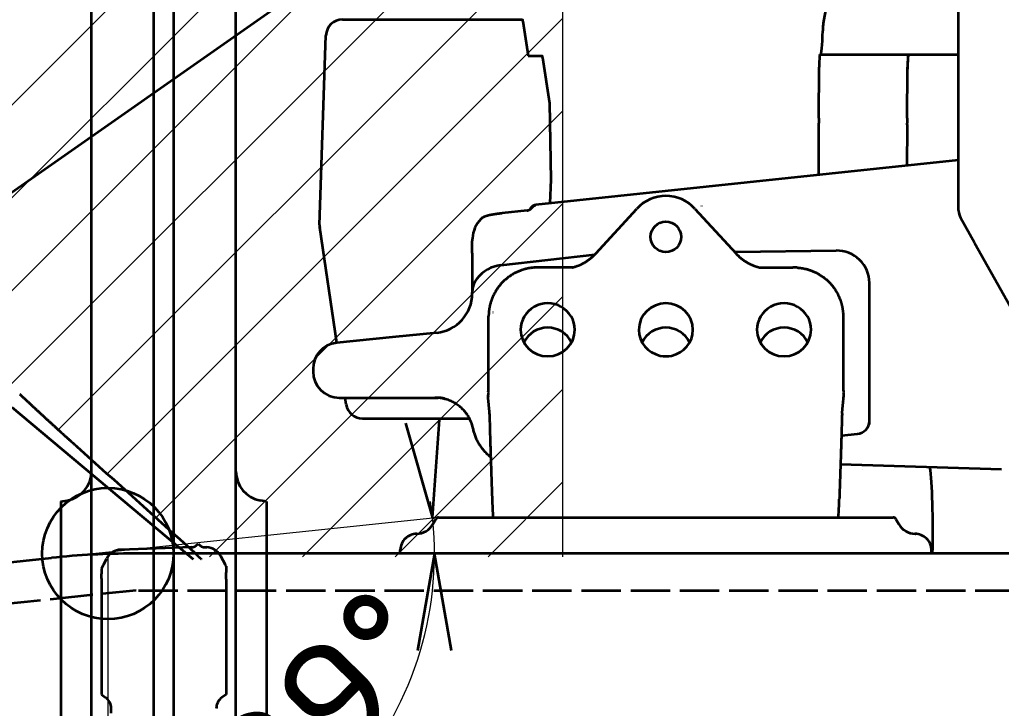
# Model space of a CAD drawing. Header units: millimetres. Extents: x 120 to 10915, y 515 to 8014.
# Drawn here: x 2928.1 to 3227.2, y 1828.8 to 2038.8 of the extents above; entities that cross this region are included whole.
import ezdxf
from ezdxf.enums import TextEntityAlignment as Align

# ---------------------------------------------------------------- set-up
doc = ezdxf.new("R2010")
doc.units = ezdxf.units.MM
doc.linetypes.add('DASHED', pattern=[15, 12, -3])
doc.layers.get('0').update_dxf_attribs({"lineweight": 13})
for name, color, linetype, lineweight in [('201_Dimensions', 7, 'Continuous', 13), ('202_Information', 7, 'Continuous', 13), ('205_Chassis_top_view', 7, 'Continuous', 13), ('214_BWA_holes_right_side_view', 7, 'Continuous', 13)]:
    doc.layers.add(name, color=color, linetype=linetype, lineweight=lineweight)
doc.styles.get("Standard").update_dxf_attribs({"font": 'isocp.shx'})

# ---------------------------------------------------------------- blocks, each defined once
blk = doc.blocks.new('PREL')
at = {"layer": '202_Information', "color": 1, "lineweight": 35}
blk.add_line((2702.740803, -339.925667), (3399.02004, 147.614304), dxfattribs=at)
blk = doc.blocks.new('3253338_1')
at = {"layer": '205_Chassis_top_view', "color": 3, "lineweight": 35}
for p, q in [((2925.72, -249.35), (2943.98, -264.67)), ((2943.98, -264.67), (2980.93, -295.67))]:
    blk.add_line(p, q, dxfattribs=at)
blk.add_lwpolyline([(2981.43, -293.81, 0.001375), (2945.65, -261.48)], format="xyb", dxfattribs=at)
blk.add_lwpolyline([(2981.43, -293.81, 0.001375), (2945.65, -261.48)], format="xyb", dxfattribs=at)
for points, knots in [([(2928.1, -245.38), (2930.31, -247.46), (2932.54, -249.54), (2934.71, -251.54), (2937.57, -254.17), (2940.38, -256.72), (2941.01, -257.3), (2942.36, -258.52), (2943.69, -259.73), (2944.35, -260.31), (2945, -260.9), (2945.65, -261.49)], [0, 0, 0, 0, 0, 0, 23.95297, 23.95297, 23.95297, 31.855964, 31.855964, 31.855964, 39.435077, 39.435077, 39.435077, 39.435077, 39.435077, 39.435077]), ([(2928.1, -245.38), (2930.31, -247.46), (2932.54, -249.54), (2934.71, -251.54), (2937.57, -254.17), (2940.38, -256.72), (2941.01, -257.3), (2942.36, -258.52), (2943.69, -259.73), (2944.35, -260.31), (2945, -260.9), (2945.65, -261.49)], [0, 0, 0, 0, 0, 0, 23.95297, 23.95297, 23.95297, 31.855964, 31.855964, 31.855964, 39.435078, 39.435078, 39.435078, 39.435078, 39.435078, 39.435078]), ([(2981.43, -293.81), (2981.56, -293.93), (2981.68, -294.05), (2981.82, -294.18), (2982.01, -294.36), (2982.21, -294.54), (2982.27, -294.6), (2982.37, -294.7), (2982.47, -294.79), (2982.49, -294.82), (2982.56, -294.87), (2982.62, -294.93), (2982.65, -294.96), (2982.71, -295.02), (2982.77, -295.08), (2982.81, -295.11), (2982.94, -295.24), (2983.08, -295.37), (2983.18, -295.47), (2983.29, -295.57), (2983.4, -295.67)], [0, 0, 0, 0, 0, 0, 1.471138, 1.471138, 1.471138, 2.213582, 2.213582, 2.213582, 2.591049, 2.591049, 2.591049, 2.962276, 2.962276, 2.962276, 3.333443, 3.333443, 3.333443, 4.573118, 4.573118, 4.573118, 4.573118, 4.573118, 4.573118])]:
    blk.add_open_spline(points, degree=5, knots=knots, dxfattribs=at)
blk = doc.blocks.new('BLOCK78')
at = {"layer": '205_Chassis_top_view', "color": 2, "lineweight": 18}
for p, q in [((2895.307861, -187.677689), (3093.547119, 10.561434)), ((2902.049316, -209.220444), (3093.547119, -17.722837)), ((2912.208496, -227.345535), (3093.547119, -46.007107)), ((2925.166504, -242.671799), (3093.547119, -74.291382)), ((2939.875977, -256.246735), (3093.547119, -102.575653)), ((2954.736084, -269.670776), (3093.547119, -130.859924)), ((2969.600098, -283.091064), (3093.547119, -159.144196)), ((2985.975586, -295), (3093.547119, -187.428467)), ((3014.259766, -295), (3093.547119, -215.712738)), ((3042.543945, -295), (3093.547119, -243.997009)), ((3070.828369, -295), (3093.547119, -272.281281))]:
    blk.add_line(p, q, dxfattribs=at)
blk = doc.blocks.new('3239766_1')
at = {"layer": '205_Chassis_top_view', "color": 2, "lineweight": 18}
blk.add_line((3093.547, 295), (3093.547, -295), dxfattribs=at)
at = {"layer": '205_Chassis_top_view', "lineweight": 0}
blk.add_blockref('BLOCK78', (0, 0), dxfattribs=at)
blk = doc.blocks.new('BLOCK79')
at = {"layer": '214_BWA_holes_right_side_view', "color": 2, "lineweight": 18}
blk.add_line((2937.807861, -295.309631), (3055.91748, -282.920197), dxfattribs=at)
at = {"layer": '214_BWA_holes_right_side_view', "color": 2, "lineweight": 35}
for points in [[(3045.665283, -254.289322), (3053.928467, -283.128876), (3056.027344, -253.202362)], [(3059.706543, -323.54422), (3054.49707, -294), (3049.287598, -323.54422)]]:
    blk.add_lwpolyline(points, dxfattribs=at)
at = {"layer": '214_BWA_holes_right_side_view', "color": 2, "lineweight": 18}
blk.add_arc((2950.29248, -294), 104.204498, 273.043011, 8.737489, dxfattribs=at)
blk.add_text('%%d', height=35, rotation=45.680619, dxfattribs=at).set_placement((3047.356934, -339.45755))
at = {"layer": '214_BWA_holes_right_side_view', "color": 2, "lineweight": 18, "width": 0.875003}
blk.add_text('5.99', height=35, rotation=45.680526, dxfattribs=at).set_placement((2980.11084, -408.320343), (3047.356934, -339.45755), align=Align.FIT)
blk = doc.blocks.new('3068668')
at = {"layer": '205_Chassis_top_view', "color": 2, "lineweight": 35}
blk.add_circle((2955, -294), 20, dxfattribs=at)
at = {"layer": '205_Chassis_top_view', "color": 1, "lineweight": 5}
blk.add_point((2955, -294), dxfattribs=at)
at = {"layer": '214_BWA_holes_right_side_view', "lineweight": 0}
blk.add_blockref('BLOCK79', (0, 0), dxfattribs=at)
blk = doc.blocks.new('3068684_1')
at = {"layer": '205_Chassis_top_view', "color": 3, "lineweight": 35}
for p, q in [((2044.878712, -388.975586), (2937.807775, -295.309619)), ((4055, -294), (2962.845784, -294))]:
    blk.add_line(p, q, dxfattribs=at)
blk.add_arc((2962.845784, -534), 240, 90, 95.98828, dxfattribs=at)
blk = doc.blocks.new('3254123_1')
at = {"layer": '205_Chassis_top_view', "color": 4, "linetype": 'DASHED', "lineweight": 35}
for p, q in [((2042.412384, -402.375549), (2938.425964, -307.769714)), ((2938.425964, -307.769714), (2963.621839, -305.109401)), ((4056.279663, -305.371765), (2964.125447, -305.371765))]:
    blk.add_line(p, q, dxfattribs=at)
blk = doc.blocks.new('3069642_1')
at = {"layer": '205_Chassis_top_view', "color": 3, "lineweight": 35}
for p, q in [((2980.57, -292.07), (2958.88, -292.82)), ((2981.78, -291.6), (2982.5, -291)), ((2982.5, -291), (2983.22, -291.6)), ((2984.43, -292.07), (2985.12, -292.09)), ((2953.72, -297.2), (2954.64, -295.47)), ((2990.78, -297.41), (2989.36, -294.74)), ((2953.53, -297.56), (2953, -298.56)), ((2953, -298.56), (2953, -299.46)), ((2953.72, -297.2), (2953.53, -297.56)), ((2990.84, -297.53), (2990.78, -297.41)), ((2991, -297.83), (2990.84, -297.53)), ((2991, -297.83), (2991, -299.39)), ((2953, -299.46), (2953, -300.13)), ((2953, -301.64), (2953, -300.13)), ((2953, -301.64), (2953, -310.37)), ((2991, -299.39), (2991, -299.81)), ((2991, -301.83), (2991, -299.81)), ((2991, -301.83), (2991, -337)), ((2953, -310.37), (2953, -337)), ((2953, -337), (2954.26, -337.88)), ((2953, -337), (2954.26, -337.88)), ((2954.26, -337.89), (2954.26, -337.88)), ((2954.28, -337.89), (2954.26, -337.88)), ((2991, -337), (2989.71, -337.91)), ((2991, -337), (2989.71, -337.91)), ((2956, -342.68), (2956, -341.18))]:
    blk.add_line(p, q, dxfattribs=at)
for centre, radius, start, end in [((2959.06, -297.82), 5, 92, 152), ((2980.5, -290.07), 2, 272, 310), ((2984.5, -290.07), 2, 230, 268), ((2984.94, -297.09), 5, 28, 88), ((2952, -341.18), 4, 0, 55.5153), ((2992, -341.18), 4, 124.9704, 180)]:
    blk.add_arc(centre, radius, start, end, dxfattribs=at)
blk = doc.blocks.new('3071326_1')
at = {"layer": '205_Chassis_top_view', "color": 3, "lineweight": 35}
for p, q in [((2950, -400.52), (2950, 0)), ((2968.94, -379), (2968.94, 0)), ((2975.06, -379), (2975.06, 0)), ((2994, -400.52), (2994, 0)), ((2940.66, -278.13), (2942.56, -277.79)), ((2940.66, -278.13), (2940.66, -373.34)), ((3003.34, -278.13), (3001.44, -277.79)), ((3003.34, -278.13), (3003.34, -373.34))]:
    blk.add_line(p, q, dxfattribs=at)
for centre, start, end in [((2941, -268.93), 280, 359.8464), ((3003, -268.93), 180.1536, 260)]:
    blk.add_arc(centre, 9, start, end, dxfattribs=at)
blk = doc.blocks.new('3135191_1')
at = {"layer": '205_Chassis_top_view', "color": 3, "lineweight": 35}
for p, q in [((3214.19, -189.44), (3214.19, -53.31)), ((3173.84, -127.4), (3172.97, -132.35)), ((3026.43, -131.25), (3081.29, -131.25)), ((3081.45, -131.73), (3083.03, -142.29)), ((3019.47, -193.75), (3021.44, -136.08)), ((3083.03, -142.29), (3087.28, -142.29)), ((3087.43, -142.78), (3089.52, -156.68)), ((3199, -142), (3172.06, -142)), ((3214.19, -142), (3199, -142)), ((3171.61, -161.24), (3171.68, -145.69)), ((3198.54, -161.24), (3198.61, -146.32)), ((3198.61, -146.32), (3198.61, -145.69)), ((3089.52, -156.68), (3089.9, -180.1)), ((3171.59, -178.53), (3171.64, -164.05)), ((3198.53, -175.68), (3198.57, -164.05)), ((3085.38, -187.65), (3214.19, -174.02)), ((3089.9, -180.1), (3089.67, -187.19)), ((3136, -188.07), (3136, -188.03)), ((3082.7, -189.42), (3075.17, -190.29)), ((3103.62, -202.56), (3116.16, -188.87)), ((3114, -189.33), (3114, -189.31)), ((3133.84, -188.87), (3146.38, -202.56)), ((3219.07, -199.33), (3214.77, -191.67)), ((3024.79, -229.76), (3019.52, -194.66)), ((3066.83, -194.71), (3066.84, -194.69)), ((3066, -198.77), (3066, -198.7)), ((3066, -202.44), (3066, -198.77)), ((3219.07, -199.33), (3236.98, -231.27)), ((3066, -202.44), (3066, -214.47)), ((3074.72, -206.12), (3103.33, -202.86)), ((3146.14, -202.06), (3176.86, -201.65)), ((3187, -253.58), (3187, -211.43)), ((3066, -215.43), (3066, -214.47)), ((3072.33, -220.49), (3072.32, -220.5)), ((3071, -221.7), (3071, -221.68)), ((3071, -221.76), (3071, -221.7)), ((3071, -226.44), (3071, -221.76)), ((3179, -221.68), (3179, -221.7)), ((3179, -221.7), (3179, -221.76)), ((3179, -221.76), (3179, -226.44)), ((3055.21, -226.69), (3041.7, -228.06)), ((3071, -226.94), (3071, -226.44)), ((3071, -230.55), (3071, -226.94)), ((3179, -226.44), (3179, -226.94)), ((3179, -226.94), (3179, -230.55)), ((3041.7, -228.06), (3024.7, -229.77)), ((3071, -236.62), (3071, -230.55)), ((3179, -230.55), (3179, -236.62)), ((3017.5, -237.73), (3017.5, -238.5)), ((3071, -241.07), (3071, -236.62)), ((3179, -236.62), (3179, -241.07)), ((3071, -243.59), (3071, -241.07)), ((3179, -241.07), (3179, -243.59)), ((3178.99, -243.28), (3179, -243.52)), ((3025.5, -246.5), (3042.5, -246.5)), ((3027.61, -248.55), (3027.3, -246.5)), ((3042.5, -246.5), (3055.57, -246.5)), ((3032.56, -252.81), (3065.18, -252.81)), ((3187, -254.62), (3187, -253.58)), ((3178.49, -257.96), (3183.37, -257.51)), ((3178.2, -266.73), (3227.22, -268.32)), ((3185, -268.31), (3185, -268.29)), ((3054.04, -285), (3054.9, -283.5)), ((3055.77, -283), (3055.81, -283)), ((3055.81, -283), (3056.54, -283)), ((3056.54, -283), (3058.57, -283)), ((3058.57, -283), (3060.06, -283)), ((3060.06, -283), (3089.93, -283)), ((3072.42, -283), (3072.4, -282.73)), ((3089.93, -283), (3094.97, -283)), ((3094.97, -283), (3100.75, -283)), ((3100.75, -283), (3113.53, -283)), ((3113.53, -283), (3136.47, -283)), ((3136.47, -283), (3149.25, -283)), ((3149.25, -283), (3155.03, -283)), ((3155.03, -283), (3160.07, -283)), ((3160.07, -283), (3189.94, -283)), ((3177.58, -283), (3177.6, -282.73)), ((3189.94, -283), (3191.43, -283)), ((3191.43, -283), (3193.46, -283)), ((3193.46, -283), (3194.19, -283)), ((3194.19, -283), (3194.23, -283)), ((3195.1, -283.5), (3195.96, -285)), ((3045.62, -289.37), (3045.6, -289.38)), ((3048.87, -288), (3048.99, -288)), ((3049.05, -288), (3048.87, -288)), ((3201.13, -288), (3200.95, -288)), ((3201.01, -288), (3201.13, -288)), ((3204.38, -289.37), (3204.4, -289.38)), ((3044.02, -294), (3044.06, -292.83)), ((3044.06, -292.83), (3044.06, -292.82)), ((3205.94, -292.82), (3205.94, -292.83))]:
    blk.add_line(p, q, dxfattribs=at)
blk.add_circle((3125, -197.48), 4.65, dxfattribs=at)
for centre, radius, start, end in [((3026.43, -136.25), 5, 90, 178.0481), ((3125, -196.97), 11.99, 42.4872, 137.5128), ((3218.74, -189.44), 4.55, 179.9819, 209.3036), ((3024.47, -193.92), 5, 178.0481, 188.5309), ((3075.73, -198.69), 9.75, 136.9416, 155.748), ((3076.01, -198.7), 10, 156.5073, 174.94), ((3076, -198.7), 10, 174.9408, 179.9998), ((3086.41, -228.69), 21.9, 90.1617, 93.956), ((3163.59, -228.69), 21.9, 86.0443, 89.8383), ((3054, -214.75), 12, 275.7652, 0), ((3025.5, -237.73), 8, 95.7652, 180), ((3125, -225.42), 8.45, 258.1518, 281.8503), ((3025.5, -238.5), 8, 180, 270), ((3076.15, -245.73), 5.35, 170.5733, 184.7773), ((3061.06, -243.24), 9.94, 350.6818, 358.4149), ((3188.94, -243.24), 9.94, 181.5851, 189.3182), ((3173.85, -245.73), 5.35, 355.2227, 9.4267), ((3032.56, -247.81), 5, 188.5309, 270), ((3039.2, -253.74), 32.19, 2.1244, 4.2569), ((2937.44, -257.39), 134.01, 1.5235, 2.0709), ((3312.56, -257.39), 134.01, 177.9291, 178.4765), ((3210.8, -253.74), 32.19, 175.7431, 177.8756), ((3054.83, -258.25), 11.7, 11.4971, 18.9759), ((3055.77, -284), 1, 90, 150), ((3194.23, -284), 1, 30, 90), ((3048.84, -282), 6, 271.974, 330), ((3201.16, -282), 6, 210, 268.026), ((3049.12, -293.02), 5.06, 134.012, 177.7079), ((3049.08, -293.06), 5.06, 89.7676, 133.1853), ((3200.92, -293.06), 5.06, 46.8147, 90.2324), ((3200.88, -293.02), 5.06, 348.8655, 45.988)]:
    blk.add_arc(centre, radius, start, end, dxfattribs=at)
for centre, major_axis, ratio, start_param, end_param in [((3081.29, -136.25), (0, -5), 0.071497, 2.697081, 3.141593), ((3173.07, -136.05), (0, -3.99), 0.071497, 3.527426, 4.368757), ((3172.06, -131), (0, -11), 0.071497, 6.283182, 7.510303), ((3087.28, -147.29), (0, -5), 0.071497, 2.697081, 3.141593), ((3171.96, -145.93), (0, -3.99), 0.071497, 3.141616, 4.652863), ((3171.96, -145.93), (0, -3.99), 0.071497, 3.048209, 3.141616), ((3172.06, -131), (0, -11), 0.071497, 6.190337, 6.283178), ((3198.9, -145.93), (0, -3.99), 0.071497, 3.322255, 4.652863), ((3198.96, -146.98), (0, -4.99), 0.071497, 3.194644, 4.578169), ((3171.9, -161.48), (0, -4), 0.071497, 4.652229, 5.064392), ((3198.83, -161.48), (0, -4), 0.071497, 4.652229, 5.064392), ((3171.43, -163.89), (0, -3.01), 0.071497, 1.520655, 1.922225), ((3198.36, -163.89), (0, -3.01), 0.071497, 1.520655, 1.922225), ((3146, -192.28), (10, 0), 0.978148, 4.705152, 4.726148), ((3177, -211.43), (10, 0), 0.978148, 0, 1.584555), ((3075.95, -216.49), (10.68, 0.01), 0.978033, 1.685744, 2.496051), ((3089, -225.79), (8.25, 0), 0.978148, 0, 3.141593), ((3125, -225.79), (-8.25, 0), 0.978148, 4.712389, 6.283146), ((3125, -225.79), (-8.25, 0), 0.978148, 3.141632, 4.712389), ((3161, -225.79), (8.25, 0), 0.978148, 0, 3.141593), ((3089, -225.79), (8.25, 0), 0.978148, 3.141593, 6.283185), ((3089, -232.96), (-8, 0), 0.978148, 3.57912, 5.845658), ((3125, -225.79), (-8.25, 0), 0.978148, 6.283146, 7.642189), ((3125, -232.96), (-8, 0), 0.978148, 3.579058, 5.845714), ((3125, -225.79), (-8.25, 0), 0.978148, 1.782589, 3.141632), ((3161, -225.79), (8.25, 0), 0.978148, 3.141593, 6.283185), ((3161, -232.96), (-8, 0), 0.978148, 3.57912, 5.845658), ((3183, -253.58), (4, 0), 0.986361, 4.805431, 6.283185), ((3204.8, -287.26), (0, -21.73), 0.071487, 1.255612, 2.700038)]:
    blk.add_ellipse(centre, major_axis=major_axis, ratio=ratio, start_param=start_param, end_param=end_param, dxfattribs=at)
for points, degree, knots in [([(3082.7, -189.42), (3082.73, -189.41), (3082.79, -189.41), (3082.87, -189.39), (3082.96, -189.37), (3083.04, -189.35), (3083.12, -189.33), (3083.2, -189.3), (3083.28, -189.27), (3083.35, -189.24), (3083.42, -189.21), (3083.49, -189.18), (3083.56, -189.15), (3083.62, -189.11), (3083.67, -189.08), (3083.73, -189.04), (3083.78, -189.01), (3083.83, -188.97), (3083.87, -188.94), (3083.91, -188.91), (3083.95, -188.88), (3083.98, -188.85), (3084.02, -188.82), (3084.04, -188.79), (3084.07, -188.76), (3084.1, -188.74), (3084.12, -188.71), (3084.14, -188.69), (3084.16, -188.67), (3084.17, -188.65), (3084.19, -188.63), (3084.21, -188.61), (3084.22, -188.59), (3084.24, -188.56), (3084.27, -188.52), (3084.3, -188.48), (3084.34, -188.44), (3084.38, -188.39), (3084.44, -188.33), (3084.51, -188.24), (3084.62, -188.15), (3084.75, -188.05), (3084.9, -187.95), (3085.05, -187.87), (3085.2, -187.81), (3085.31, -187.77), (3085.36, -187.76)], 3, [0, 0, 0, 0, 0.089221, 0.177774, 0.265416, 0.351903, 0.437043, 0.520576, 0.602283, 0.681955, 0.759489, 0.834627, 0.907201, 0.977066, 1.044243, 1.108494, 1.169894, 1.22821, 1.283602, 1.335819, 1.385184, 1.431363, 1.474886, 1.515273, 1.553081, 1.588296, 1.6211, 1.651677, 1.680278, 1.707211, 1.732867, 1.75775, 1.78254, 1.808544, 1.856281, 1.921647, 1.968522, 2.030126, 2.112327, 2.217684, 2.368595, 2.536373, 2.711883, 2.891714, 3.053779, 3.217139, 3.217139, 3.217139, 3.217139]), ([(3083.65, -189.09), (3083.66, -189.06), (3083.68, -188.99), (3083.72, -188.88), (3083.79, -188.75), (3083.88, -188.58), (3084.02, -188.38), (3084.21, -188.18), (3084.42, -188.01), (3084.64, -187.87), (3084.88, -187.76), (3085.12, -187.68), (3085.29, -187.66), (3085.38, -187.65)], 3, [0, 0, 0, 0, 0.099128, 0.214862, 0.350441, 0.550247, 0.804991, 1.075561, 1.359187, 1.615339, 1.872059, 2.130308, 2.389538, 2.389538, 2.389538, 2.389538]), ([(3075.17, -190.29), (3075.12, -190.29), (3075.03, -190.3), (3074.89, -190.32), (3074.75, -190.34), (3074.61, -190.35), (3074.47, -190.37), (3074.33, -190.39), (3074.19, -190.41), (3074.05, -190.42), (3073.9, -190.44), (3073.76, -190.46), (3073.62, -190.48), (3073.47, -190.5), (3073.32, -190.52), (3073.17, -190.54), (3073.02, -190.57), (3072.87, -190.59), (3072.72, -190.61), (3072.56, -190.64), (3072.41, -190.66), (3072.25, -190.69), (3072.09, -190.72), (3071.93, -190.75), (3071.76, -190.78), (3071.6, -190.81), (3071.43, -190.84), (3071.26, -190.88), (3071.09, -190.92), (3070.92, -190.95), (3070.75, -191), (3070.58, -191.04), (3070.41, -191.09), (3070.26, -191.13), (3070.08, -191.19), (3069.86, -191.26), (3069.59, -191.37), (3069.32, -191.49), (3069.06, -191.65), (3068.82, -191.83), (3068.67, -191.96), (3068.61, -192.04)], 3, [0, 0, 0, 0, 0.139724, 0.279535, 0.419532, 0.559843, 0.700586, 0.84189, 0.983887, 1.126693, 1.270467, 1.415294, 1.561306, 1.708609, 1.857302, 2.007476, 2.159211, 2.312583, 2.467724, 2.624642, 2.78339, 2.944002, 3.106498, 3.270875, 3.437114, 3.605164, 3.775551, 3.947573, 4.121099, 4.29599, 4.472116, 4.649277, 4.82735, 5.006307, 5.12149, 5.400223, 5.685006, 5.982532, 6.297284, 6.590391, 6.890637, 6.890637, 6.890637, 6.890637]), ([(3096.46, -206.77), (3096.52, -206.76), (3096.65, -206.73), (3096.85, -206.69), (3097.04, -206.64), (3097.23, -206.59), (3097.41, -206.53), (3097.6, -206.48), (3097.79, -206.41), (3097.98, -206.34), (3098.18, -206.27), (3098.39, -206.19), (3098.57, -206.12), (3098.76, -206.04), (3098.95, -205.95), (3099.17, -205.85), (3099.4, -205.74), (3099.62, -205.63), (3099.84, -205.51), (3100.06, -205.39), (3100.28, -205.27), (3100.5, -205.13), (3100.71, -205), (3100.93, -204.86), (3101.14, -204.72), (3101.34, -204.57), (3101.55, -204.43), (3101.75, -204.27), (3101.95, -204.12), (3102.15, -203.96), (3102.34, -203.79), (3102.53, -203.63), (3102.72, -203.46), (3102.91, -203.28), (3103.09, -203.11), (3103.27, -202.93), (3103.44, -202.75), (3103.56, -202.62), (3103.61, -202.56)], 3, [0.000009, 0.000009, 0.000009, 0.000009, 0.191511, 0.391651, 0.608748, 0.790304, 0.979387, 1.174719, 1.376882, 1.585002, 1.797889, 2.016339, 2.242402, 2.394055, 2.629963, 2.874486, 3.121355, 3.370398, 3.621206, 3.873479, 4.126916, 4.381307, 4.635469, 4.890017, 5.144247, 5.396885, 5.647912, 5.901518, 6.15548, 6.410218, 6.664433, 6.918696, 7.172762, 7.426555, 7.680049, 7.933062, 8.185423, 8.436751, 8.436751, 8.436751, 8.436751]), ([(3146.38, -202.56), (3146.44, -202.62), (3146.55, -202.74), (3146.73, -202.92), (3146.91, -203.1), (3147.09, -203.28), (3147.28, -203.45), (3147.46, -203.62), (3147.66, -203.79), (3147.85, -203.96), (3148.05, -204.12), (3148.25, -204.27), (3148.46, -204.43), (3148.67, -204.58), (3148.88, -204.73), (3149.09, -204.87), (3149.31, -205.01), (3149.53, -205.15), (3149.75, -205.28), (3149.98, -205.41), (3150.21, -205.54), (3150.43, -205.65), (3150.66, -205.77), (3150.89, -205.88), (3151.12, -205.98), (3151.34, -206.08), (3151.57, -206.17), (3151.78, -206.26), (3152, -206.33), (3152.21, -206.41), (3152.41, -206.48), (3152.61, -206.54), (3152.81, -206.59), (3153, -206.65), (3153.19, -206.69), (3153.37, -206.74), (3153.49, -206.76), (3153.56, -206.77)], 3, [0, 0, 0, 0, 0.252865, 0.505773, 0.758986, 1.012621, 1.266596, 1.521243, 1.776176, 2.031703, 2.287631, 2.544066, 2.800819, 3.057998, 3.315306, 3.572965, 3.830298, 4.086464, 4.349353, 4.610436, 4.870204, 5.128333, 5.384487, 5.638232, 5.889309, 6.135027, 6.372978, 6.606299, 6.834718, 7.057559, 7.274139, 7.48379, 7.685623, 7.882415, 8.083798, 8.2694, 8.45373, 8.45373, 8.45373, 8.45373]), ([(3084.9, -206.84), (3084.74, -206.85), (3084.43, -206.88), (3083.95, -206.93), (3083.48, -207.01), (3083.04, -207.09), (3082.65, -207.17), (3082.3, -207.25), (3081.95, -207.34), (3081.63, -207.44), (3081.33, -207.53), (3080.98, -207.65), (3080.56, -207.8), (3080.07, -208), (3079.58, -208.22), (3079.09, -208.45), (3078.61, -208.71), (3078.14, -208.99), (3077.67, -209.29), (3077.2, -209.61), (3076.75, -209.95), (3076.31, -210.31), (3075.87, -210.68), (3075.52, -211.02), (3075.25, -211.29), (3075.04, -211.5), (3074.85, -211.72), (3074.65, -211.94), (3074.46, -212.16), (3074.27, -212.39), (3074.09, -212.62), (3073.91, -212.86), (3073.74, -213.1), (3073.57, -213.34), (3073.4, -213.59), (3073.24, -213.84), (3073.09, -214.09), (3072.94, -214.35), (3072.79, -214.61), (3072.65, -214.88), (3072.52, -215.14), (3072.39, -215.41), (3072.27, -215.69), (3072.15, -215.96), (3072.04, -216.24), (3071.93, -216.52), (3071.83, -216.8), (3071.73, -217.08), (3071.64, -217.36), (3071.56, -217.65), (3071.48, -217.93), (3071.41, -218.22), (3071.34, -218.51), (3071.28, -218.8), (3071.23, -219.09), (3071.18, -219.38), (3071.14, -219.67), (3071.1, -219.95), (3071.07, -220.24), (3071.04, -220.53), (3071.02, -220.82), (3071.01, -221.1), (3071, -221.39), (3071, -221.58), (3071, -221.68)], 3, [0, 0, 0, 0, 0.4701, 0.945955, 1.428883, 1.917881, 2.272523, 2.630164, 2.991239, 3.355258, 3.646164, 3.938912, 4.460588, 4.988066, 5.522266, 6.061616, 6.607952, 7.159305, 7.715861, 8.27755, 8.844853, 9.416659, 9.992296, 10.571486, 10.863074, 11.155342, 11.448402, 11.742059, 12.036389, 12.331241, 12.626566, 12.922312, 13.219383, 13.516774, 13.814433, 14.112309, 14.410454, 14.70872, 15.007061, 15.305429, 15.604508, 15.903525, 16.202433, 16.501181, 16.799766, 17.098095, 17.39612, 17.693791, 17.991521, 18.288806, 18.58562, 18.88194, 19.17774, 19.472993, 19.76767, 20.061738, 20.35259, 20.642779, 20.932269, 21.221026, 21.509064, 21.796299, 22.082694, 22.368212, 22.368212, 22.368212, 22.368212]), ([(3096.46, -206.77), (3096.26, -206.77), (3095.68, -206.77), (3094.72, -206.77), (3093.54, -206.78), (3092.3, -206.78), (3090.97, -206.78), (3089.54, -206.78), (3087.99, -206.78), (3086.91, -206.79), (3086.35, -206.79)], 3, [9.362663, 9.362663, 9.362663, 9.362663, 9.965997, 11.083121, 12.255219, 13.495369, 14.816583, 16.236335, 17.778684, 19.472966, 19.472966, 19.472966, 19.472966]), ([(3153.56, -206.77), (3153.75, -206.77), (3154.32, -206.77), (3155.28, -206.77), (3156.46, -206.78), (3157.7, -206.78), (3159.03, -206.78), (3160.46, -206.78), (3162.01, -206.78), (3163.09, -206.79), (3163.65, -206.79)], 3, [9.374643, 9.374643, 9.374643, 9.374643, 9.965531, 11.08266, 12.254765, 13.494921, 14.816142, 16.235902, 17.77826, 19.472552, 19.472552, 19.472552, 19.472552]), ([(3165.1, -206.84), (3165.26, -206.85), (3165.57, -206.88), (3166.05, -206.93), (3166.52, -207.01), (3166.96, -207.09), (3167.35, -207.17), (3167.7, -207.25), (3168.05, -207.34), (3168.37, -207.44), (3168.67, -207.53), (3169.02, -207.65), (3169.44, -207.8), (3169.93, -208), (3170.42, -208.22), (3170.91, -208.45), (3171.39, -208.71), (3171.86, -208.99), (3172.33, -209.29), (3172.8, -209.61), (3173.25, -209.95), (3173.69, -210.31), (3174.13, -210.68), (3174.48, -211.02), (3174.75, -211.29), (3174.96, -211.5), (3175.15, -211.72), (3175.35, -211.94), (3175.54, -212.16), (3175.73, -212.39), (3175.91, -212.62), (3176.09, -212.86), (3176.26, -213.1), (3176.43, -213.34), (3176.6, -213.59), (3176.76, -213.84), (3176.91, -214.09), (3177.06, -214.35), (3177.21, -214.61), (3177.35, -214.88), (3177.48, -215.14), (3177.61, -215.41), (3177.73, -215.69), (3177.85, -215.96), (3177.96, -216.24), (3178.07, -216.52), (3178.17, -216.8), (3178.27, -217.08), (3178.36, -217.36), (3178.44, -217.65), (3178.52, -217.93), (3178.59, -218.22), (3178.66, -218.51), (3178.72, -218.8), (3178.77, -219.09), (3178.82, -219.38), (3178.86, -219.67), (3178.9, -219.95), (3178.93, -220.24), (3178.96, -220.53), (3178.98, -220.82), (3178.99, -221.1), (3179, -221.39), (3179, -221.58), (3179, -221.68)], 3, [0, 0, 0, 0, 0.469629, 0.945813, 1.428739, 1.917735, 2.272377, 2.630018, 2.991093, 3.355112, 3.646018, 3.938766, 4.460442, 4.98792, 5.52212, 6.06147, 6.607805, 7.159159, 7.715715, 8.277403, 8.844707, 9.416513, 9.99215, 10.57134, 10.862928, 11.155196, 11.448256, 11.741913, 12.036243, 12.331095, 12.62642, 12.922166, 13.219237, 13.516628, 13.814287, 14.112163, 14.410308, 14.708574, 15.006914, 15.305283, 15.604362, 15.903379, 16.202286, 16.501035, 16.79962, 17.097949, 17.395974, 17.693645, 17.991375, 18.28866, 18.585474, 18.881794, 19.177594, 19.472847, 19.767524, 20.061592, 20.352444, 20.642633, 20.932123, 21.22088, 21.508918, 21.796153, 22.082548, 22.368065, 22.368065, 22.368065, 22.368065]), ([(3067.41, -210.21), (3067.18, -210.52), (3066.97, -210.84), (3066.79, -211.16), (3066.47, -211.85), (3066.25, -212.54), (3066.16, -212.9), (3066.06, -213.44), (3066.02, -213.95), (3066.01, -214.13), (3066, -214.3), (3066, -214.47)], 5, [0, 0, 0, 0, 0, 0, 3.283991, 3.283991, 3.283991, 6.929641, 6.929641, 6.929641, 8.966381, 8.966381, 8.966381, 8.966381, 8.966381, 8.966381]), ([(3065.89, -254.44), (3065.86, -254.33), (3065.77, -254.08), (3065.61, -253.7), (3065.41, -253.27), (3065.19, -252.81), (3064.92, -252.33), (3064.63, -251.88), (3064.35, -251.47), (3064.03, -251.04), (3063.64, -250.58), (3063.18, -250.08), (3062.69, -249.61), (3062.18, -249.17), (3061.63, -248.75), (3061.07, -248.37), (3060.48, -248.02), (3059.88, -247.7), (3059.26, -247.42), (3058.63, -247.18), (3057.98, -246.97), (3057.32, -246.8), (3056.66, -246.67), (3055.98, -246.57), (3055.31, -246.51), (3054.85, -246.5), (3054.63, -246.5)], 3, [0, 0, 0, 0, 0.345345, 0.795003, 1.249809, 1.766279, 2.321299, 2.896229, 3.359044, 3.826861, 4.498141, 5.174317, 5.85285, 6.533104, 7.214544, 7.896184, 8.578758, 9.261484, 9.94013, 10.618894, 11.2979, 11.977006, 12.656267, 13.335611, 14.015038, 14.694565, 14.694565, 14.694565, 14.694565]), ([(3057.5, -246.75), (3057.5, -246.76), (3057.23, -246.71), (3056.69, -246.61), (3055.9, -246.5), (3054.86, -246.5), (3054.86, -246.5), (3054.86, -246.5), (3054.86, -246.5)], 5, [0, 0, 0, 0, 0, 0, 15.726114, 15.726114, 15.726114, 15.763434, 15.763434, 15.763434, 15.763434, 15.763434, 15.763434]), ([(3071.3, -251.35), (3071.29, -251.28), (3071.28, -251.15), (3071.27, -250.94), (3071.25, -250.73), (3071.23, -250.53), (3071.21, -250.32), (3071.2, -250.11), (3071.18, -249.9), (3071.16, -249.68), (3071.14, -249.47), (3071.11, -249.25), (3071.09, -249.04), (3071.07, -248.82), (3071.05, -248.6), (3071.03, -248.38), (3071.01, -248.16), (3070.99, -247.94), (3070.96, -247.72), (3070.94, -247.5), (3070.92, -247.28), (3070.9, -247.06), (3070.88, -246.84), (3070.86, -246.61), (3070.84, -246.39), (3070.83, -246.25), (3070.82, -246.17)], 3, [0, 0, 0, 0, 0.20304, 0.407983, 0.614731, 0.823184, 1.033242, 1.244805, 1.457773, 1.672045, 1.887543, 2.104146, 2.321755, 2.540269, 2.759603, 2.979644, 3.200293, 3.421453, 3.643053, 3.864967, 4.0871, 4.309355, 4.531637, 4.753852, 4.975906, 5.197706, 5.197706, 5.197706, 5.197706]), ([(3178.7, -251.35), (3178.71, -251.28), (3178.72, -251.15), (3178.73, -250.94), (3178.75, -250.73), (3178.77, -250.53), (3178.79, -250.32), (3178.8, -250.11), (3178.82, -249.9), (3178.84, -249.68), (3178.86, -249.47), (3178.89, -249.25), (3178.91, -249.04), (3178.93, -248.82), (3178.95, -248.6), (3178.97, -248.38), (3178.99, -248.16), (3179.01, -247.94), (3179.04, -247.72), (3179.06, -247.5), (3179.08, -247.28), (3179.1, -247.06), (3179.12, -246.84), (3179.14, -246.61), (3179.16, -246.39), (3179.17, -246.25), (3179.18, -246.17)], 3, [0, 0, 0, 0, 0.20304, 0.407983, 0.614731, 0.823184, 1.033242, 1.244805, 1.457773, 1.672045, 1.887543, 2.104146, 2.321755, 2.540269, 2.759603, 2.979644, 3.200293, 3.421453, 3.643053, 3.864967, 4.0871, 4.309355, 4.531637, 4.753852, 4.975906, 5.197706, 5.197706, 5.197706, 5.197706]), ([(3071.8, -266.94), (3071.8, -266.78), (3071.79, -266.48), (3071.77, -266.01), (3071.76, -265.55), (3071.74, -265.09), (3071.72, -264.63), (3071.71, -264.16), (3071.69, -263.7), (3071.68, -263.28), (3071.67, -262.9), (3071.65, -262.49), (3071.64, -262.02), (3071.62, -261.47), (3071.6, -260.92), (3071.59, -260.37), (3071.57, -259.83), (3071.55, -259.28), (3071.54, -258.73), (3071.52, -258.25), (3071.51, -257.82), (3071.5, -257.45), (3071.49, -257.08), (3071.48, -256.71), (3071.47, -256.35), (3071.46, -255.98), (3071.45, -255.61), (3071.44, -255.25), (3071.43, -254.89), (3071.43, -254.53), (3071.42, -254.18), (3071.41, -253.94), (3071.41, -253.82)], 3, [0, 0, 0, 0, 0.462364, 0.924998, 1.387751, 1.850693, 2.313677, 2.776781, 3.239877, 3.703041, 4.040173, 4.377322, 4.925031, 5.472745, 6.02031, 6.567847, 7.115237, 7.662579, 8.209804, 8.756966, 9.125106, 9.493212, 9.861283, 10.229313, 10.59737, 10.965327, 11.333025, 11.700286, 12.056909, 12.412769, 12.767591, 13.121171, 13.121171, 13.121171, 13.121171]), ([(3178.59, -253.82), (3178.59, -253.94), (3178.58, -254.18), (3178.57, -254.53), (3178.57, -254.89), (3178.56, -255.25), (3178.55, -255.61), (3178.54, -255.98), (3178.53, -256.35), (3178.52, -256.71), (3178.51, -257.08), (3178.5, -257.45), (3178.49, -257.82), (3178.48, -258.25), (3178.46, -258.73), (3178.45, -259.28), (3178.43, -259.83), (3178.41, -260.37), (3178.4, -260.92), (3178.38, -261.47), (3178.36, -262.02), (3178.35, -262.49), (3178.33, -262.9), (3178.32, -263.28), (3178.31, -263.7), (3178.29, -264.16), (3178.28, -264.63), (3178.26, -265.09), (3178.24, -265.55), (3178.23, -266.01), (3178.21, -266.48), (3178.2, -266.78), (3178.2, -266.94)], 3, [0, 0, 0, 0, 0.35358, 0.708402, 1.064261, 1.420885, 1.788146, 2.155844, 2.523801, 2.891857, 3.259888, 3.627958, 3.996065, 4.364205, 4.911367, 5.458592, 6.005933, 6.553324, 7.10086, 7.648426, 8.19614, 8.743849, 9.080998, 9.418129, 9.881293, 10.344389, 10.807494, 11.270477, 11.733419, 12.196173, 12.658806, 13.121171, 13.121171, 13.121171, 13.121171]), ([(3071.73, -264.69), (3071.55, -264.54), (3071.2, -264.26), (3070.69, -263.8), (3070.2, -263.32), (3069.74, -262.82), (3069.3, -262.3), (3068.89, -261.76), (3068.5, -261.2), (3068.13, -260.63), (3067.79, -260.04), (3067.48, -259.43), (3067.2, -258.81), (3066.95, -258.21), (3066.75, -257.62), (3066.57, -257.06), (3066.42, -256.49), (3066.34, -256.11), (3066.3, -255.91)], 3, [0, 0, 0, 0, 0.681542, 1.363031, 2.044389, 2.725626, 3.406686, 4.087574, 4.768238, 5.448661, 6.128824, 6.808687, 7.488237, 8.177229, 8.769372, 9.357155, 9.944637, 10.531817, 10.531817, 10.531817, 10.531817]), ([(3072.16, -277.42), (3072.15, -277.3), (3072.15, -277.04), (3072.13, -276.66), (3072.12, -276.27), (3072.1, -275.87), (3072.09, -275.48), (3072.08, -275.09), (3072.06, -274.7), (3072.05, -274.31), (3072.04, -273.91), (3072.02, -273.48), (3072.01, -273.05), (3071.99, -272.61), (3071.98, -272.18), (3071.96, -271.74), (3071.95, -271.3), (3071.93, -270.87), (3071.92, -270.43), (3071.91, -269.99), (3071.89, -269.56), (3071.88, -269.12), (3071.86, -268.68), (3071.85, -268.25), (3071.83, -267.81), (3071.82, -267.38), (3071.81, -267.08), (3071.8, -266.94)], 3, [0, 0, 0, 0, 0.369428, 0.76177, 1.153796, 1.545544, 1.937049, 2.328318, 2.719408, 3.110325, 3.501118, 3.937791, 4.374372, 4.810852, 5.247297, 5.683682, 6.120076, 6.556437, 6.992842, 7.429411, 7.866048, 8.30267, 8.739376, 9.176089, 9.612832, 10.049599, 10.486383, 10.486383, 10.486383, 10.486383]), ([(3178.2, -266.94), (3178.19, -267.08), (3178.18, -267.38), (3178.17, -267.81), (3178.15, -268.25), (3178.14, -268.68), (3178.12, -269.12), (3178.11, -269.56), (3178.09, -269.99), (3178.08, -270.43), (3178.07, -270.87), (3178.05, -271.3), (3178.04, -271.74), (3178.02, -272.18), (3178.01, -272.61), (3177.99, -273.05), (3177.98, -273.48), (3177.96, -273.91), (3177.95, -274.31), (3177.94, -274.7), (3177.92, -275.09), (3177.91, -275.48), (3177.9, -275.87), (3177.88, -276.27), (3177.87, -276.66), (3177.85, -277.04), (3177.85, -277.3), (3177.84, -277.42)], 3, [0, 0, 0, 0, 0.436785, 0.873552, 1.310294, 1.747008, 2.183713, 2.620336, 3.056972, 3.493541, 3.929946, 4.366308, 4.802702, 5.239086, 5.675531, 6.112011, 6.548593, 6.985265, 7.376059, 7.766975, 8.158066, 8.549335, 8.940839, 9.332587, 9.724614, 10.116955, 10.486383, 10.486383, 10.486383, 10.486383]), ([(3072.4, -282.73), (3072.4, -282.65), (3072.39, -282.5), (3072.38, -282.28), (3072.36, -282.06), (3072.35, -281.83), (3072.34, -281.61), (3072.33, -281.39), (3072.31, -281.17), (3072.3, -280.94), (3072.29, -280.72), (3072.28, -280.5), (3072.27, -280.28), (3072.26, -280.06), (3072.25, -279.84), (3072.24, -279.62), (3072.23, -279.4), (3072.23, -279.18), (3072.22, -278.96), (3072.21, -278.74), (3072.2, -278.52), (3072.19, -278.3), (3072.18, -278.08), (3072.18, -277.86), (3072.17, -277.64), (3072.16, -277.49), (3072.16, -277.42)], 3, [0, 0, 0, 0, 0.224426, 0.448548, 0.672337, 0.895825, 1.118978, 1.341838, 1.564408, 1.786695, 2.008696, 2.230431, 2.451908, 2.67314, 2.894116, 3.114871, 3.33542, 3.555778, 3.775965, 3.995995, 4.215888, 4.435663, 4.655343, 4.874948, 5.094503, 5.314033, 5.314033, 5.314033, 5.314033]), ([(3177.6, -282.73), (3177.6, -282.65), (3177.61, -282.5), (3177.62, -282.28), (3177.64, -282.06), (3177.65, -281.83), (3177.66, -281.61), (3177.67, -281.39), (3177.69, -281.17), (3177.7, -280.94), (3177.71, -280.72), (3177.72, -280.5), (3177.73, -280.28), (3177.74, -280.06), (3177.75, -279.84), (3177.76, -279.62), (3177.77, -279.4), (3177.77, -279.18), (3177.78, -278.96), (3177.79, -278.74), (3177.8, -278.52), (3177.81, -278.3), (3177.82, -278.08), (3177.82, -277.86), (3177.83, -277.64), (3177.84, -277.49), (3177.84, -277.42)], 3, [0, 0, 0, 0, 0.224426, 0.448548, 0.672337, 0.895825, 1.118978, 1.341838, 1.564408, 1.786695, 2.008696, 2.230431, 2.451908, 2.67314, 2.894116, 3.114871, 3.33542, 3.555778, 3.775965, 3.995995, 4.215888, 4.435663, 4.655343, 4.874948, 5.094503, 5.314033, 5.314033, 5.314033, 5.314033])]:
    blk.add_open_spline(points, degree=degree, knots=knots, dxfattribs=at)
blk.add_open_spline([(3057.5, -246.75), (3057.5, -246.75), (3057.27, -246.69), (3056.81, -246.59), (3056.13, -246.5), (3055.24, -246.5)], degree=5, dxfattribs=at)
blk = doc.blocks.new('BLOCK92')
at = {"layer": '201_Dimensions', "color": 2, "lineweight": 18}
blk.add_line((2955, -294), (2955, -437), dxfattribs=at)

msp = doc.modelspace()

# ---------------------------------------------------------------- block references
at = {"color": 7, "lineweight": 35}
for name in ['PREL', '3068684_1', '3254123_1', '3071326_1', '3135191_1', '3239766_1', '3253338_1', '3068668', '3069642_1']:
    msp.add_blockref(name, (0, 2170), dxfattribs=at)
at = {"layer": '201_Dimensions', "lineweight": 0}
msp.add_blockref('BLOCK92', (0, 2170), dxfattribs=at)

doc.saveas('drawing.dxf')
